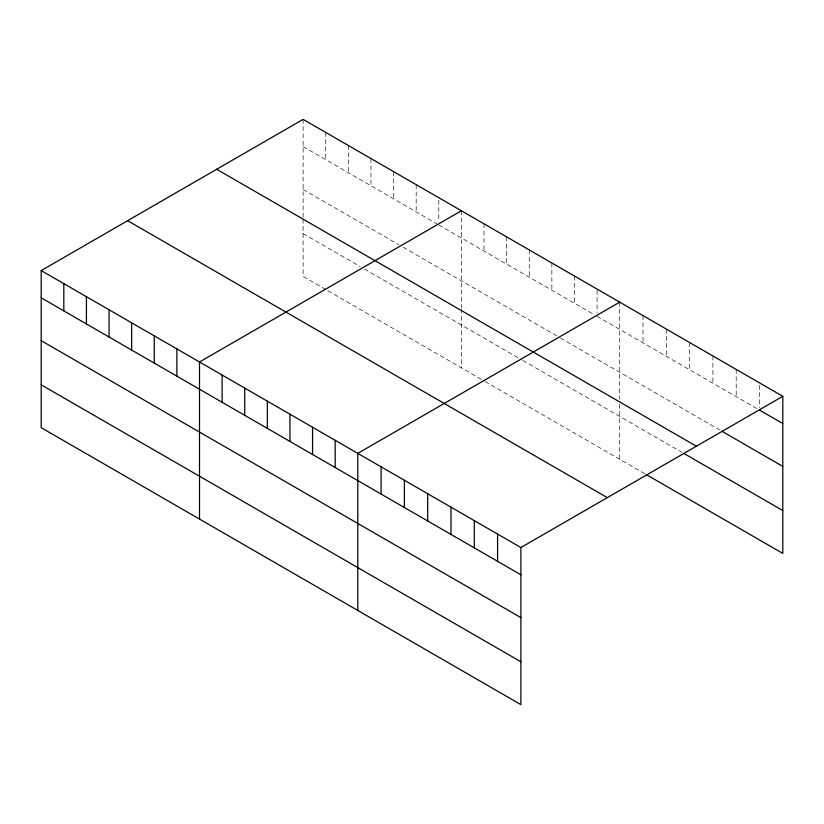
<?xml version="1.0" encoding="UTF-8"?>
<svg xmlns="http://www.w3.org/2000/svg" width="824" height="824" viewBox="0 0 824 824"><rect width="100%" height="100%" fill="white"/><g stroke="black" fill="none" stroke-linecap="round" stroke-linejoin="round"><path stroke-width="0.62" stroke-dasharray="4.12 3.09" d="M303.108 146.61L436.638 223.706M438.79 224.952L593.857 314.469M597.091 316.344L757.287 408.828M303.108 189.469L398.95 244.8M403.255 247.282L559.403 337.428M560.475 338.056L719.558 429.901M303.108 233.614L360.181 266.564M364.496 269.057L521.716 359.82M522.787 360.449L681.839 452.273M325.727 289.523L303.108 276.462L303.108 218.896M327.88 290.769L484.018 380.915M485.099 381.533L645.223 473.985M759.501 385.344L759.501 407.633M736.203 369.42L736.203 396.653M712.904 355.968L712.904 383.201M689.606 342.516L689.606 369.749M666.307 329.064L666.307 356.298M643.008 315.613L643.008 342.846M619.71 302.161L619.71 399.228M619.71 404.131L619.71 459.246M597.091 290.336L597.091 312.626M574.482 276.05L574.482 303.284M551.864 262.99L551.864 290.223M529.255 249.93L529.255 277.173M506.636 236.879L506.636 264.113M484.018 223.819L484.018 251.062M461.409 210.769L461.409 307.836M461.409 309.062L461.409 367.854M438.79 200.191L438.79 221.234M416.182 184.658L416.182 211.892M393.563 171.598L393.563 198.831M370.954 158.538L370.954 185.781M348.336 145.488L348.336 172.721M325.727 132.427L325.727 159.671M303.108 119.377L303.108 217.67"/><path stroke-width="1.24" d="M41.2 270.591L520.892 547.538L520.892 704.623L41.2 427.677L41.2 270.591L303.108 119.377L782.8 396.323L782.8 553.409L646.335 474.624M461.409 210.769L199.501 361.983L199.501 519.068M619.71 302.161L357.791 453.375L357.791 610.46M520.892 547.538L782.8 396.323M759.501 410.105L782.8 423.557M721.783 431.179L782.8 466.405M216.681 169.27L696.373 446.217M684.054 453.55L782.8 510.561M127.627 220.688L607.319 497.634M41.2 297.825L520.892 574.771M41.2 340.673L520.892 617.619M41.2 384.829L520.892 661.775M497.593 534.086L497.593 561.319M474.294 520.634L474.294 547.867M450.996 507.182L450.996 534.416M427.687 493.731L427.687 520.964M404.388 480.279L404.388 507.512M381.09 466.827L381.09 494.06M335.183 440.315L335.183 467.548M312.564 427.265L312.564 454.498M289.955 414.204L289.955 441.437M267.337 401.144L267.337 428.387M244.728 388.094L244.728 415.327M222.109 375.033L222.109 402.277M176.882 348.923L176.882 376.156M154.273 335.862L154.273 363.106M131.655 322.812L131.655 350.046M109.046 309.752L109.046 336.995M86.427 296.702L86.427 323.935M63.819 283.641L63.819 310.885"/></g></svg>
